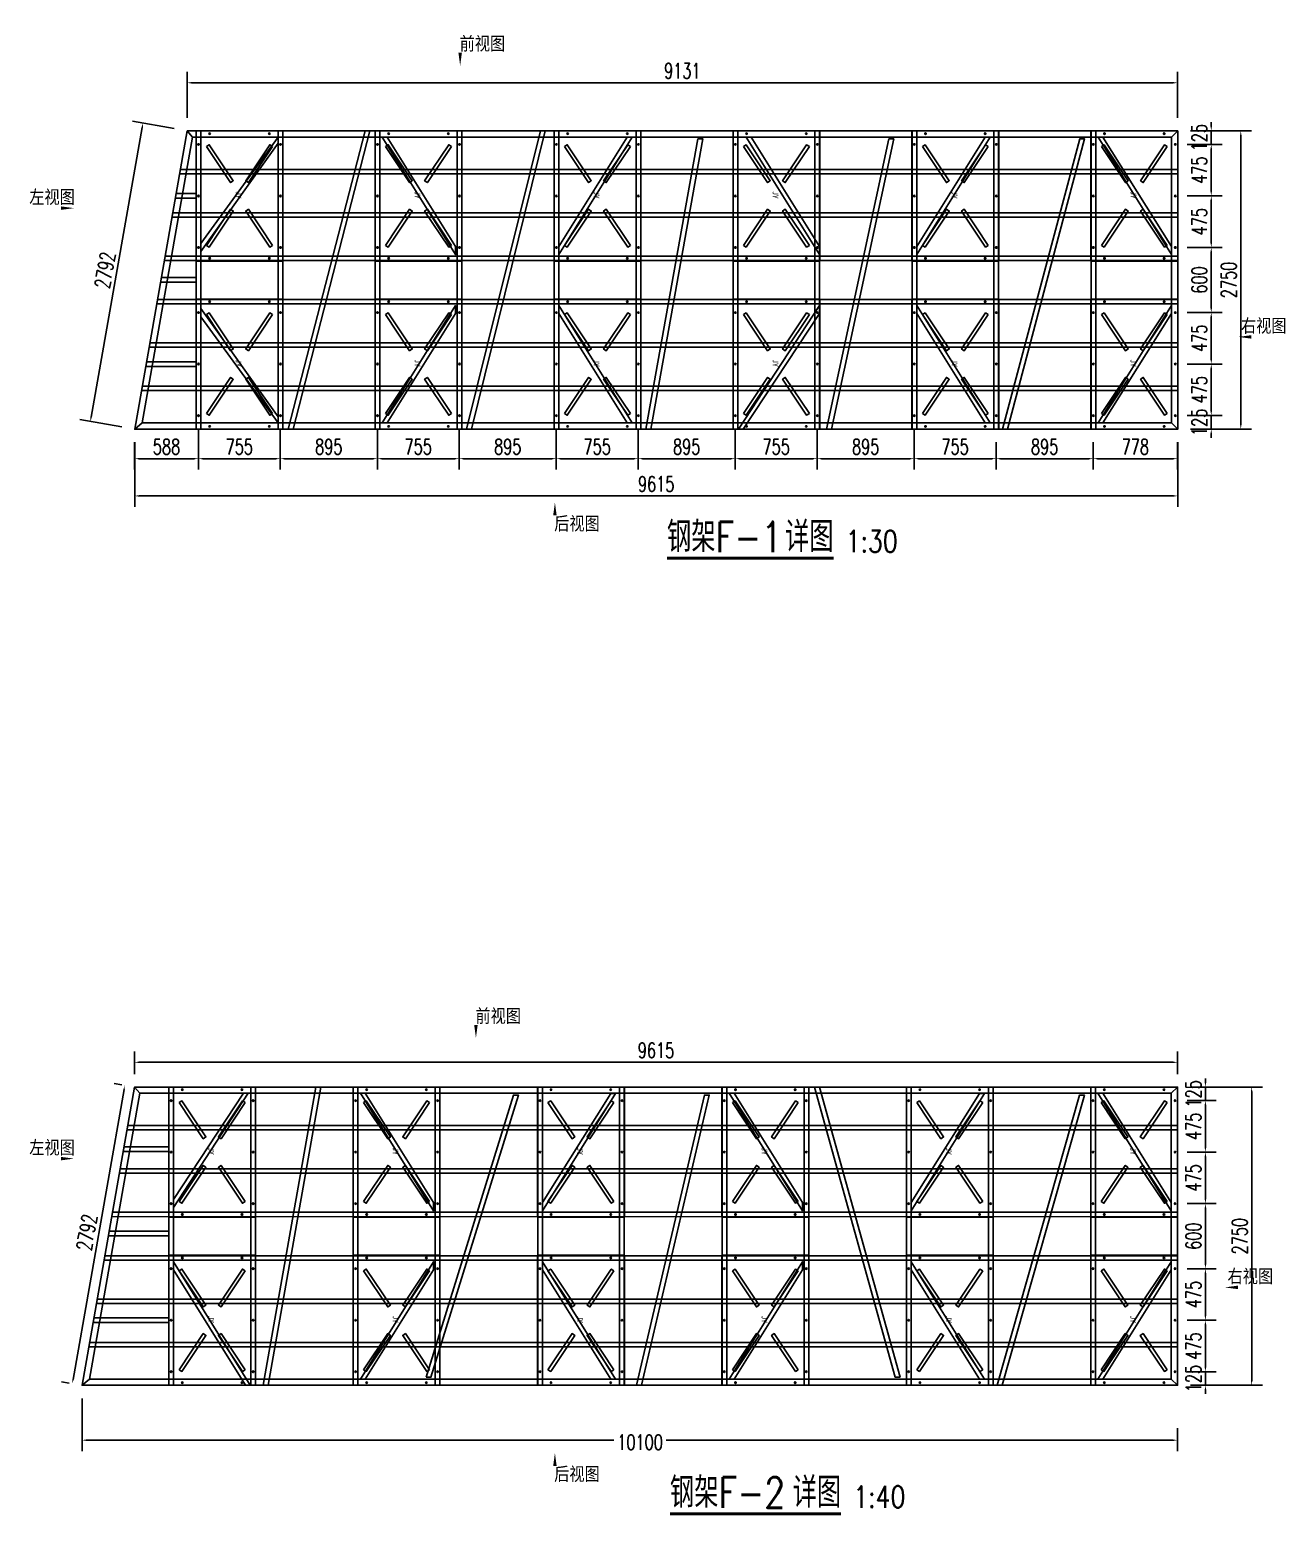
# Model space of a CAD drawing. Header units: millimetres. Extents: x -1471591 to 944464, y -468930 to 547002.
# Drawn here: x -979828 to -968252, y -69403 to -55707 of the extents above; entities that cross this region are included whole.
import ezdxf

# ---------------------------------------------------------------- set-up
doc = ezdxf.new("R2010")
doc.units = ezdxf.units.MM
doc.header["$LTSCALE"] = 10
doc.header["$PDMODE"] = 35
for name, color, linetype in [('DIM_SYMB', 3, 'Continuous'), ('PUB_TEXT', 7, 'Continuous'), ('W-FLOAT_BOWL浮筒', 253, 'Continuous'), ('W-STEEL_FRAME钢架', 3, 'Continuous'), ('W-STEEL_KEEL钢龙骨', 5, 'Continuous')]:
    doc.layers.add(name, color=color, linetype=linetype)
doc.styles.add('_TCH_DIM', font='SIMPLEX.shx', dxfattribs={"bigfont": 'hztxt.shx'})
doc.styles.get("Standard").update_dxf_attribs({"font": 'simplex.shx', "width": 0.8, "bigfont": 'hztxt.shx'})
doc.styles.add('STANDARD_T3', font='simplex.shx', dxfattribs={"width": 0.7, "bigfont": 'hztxt.shx'})
doc.styles.add('黑体', font='simhei.ttf', dxfattribs={"width": 0.8})
doc.dimstyles.new('W&&40', dxfattribs={"dimtxt": 140, "dimasz": 40, "dimexe": 100, "dimexo": 120, "dimgap": 40, "dimtad": 1, "dimdec": 0, "dimzin": 0, "dimdsep": 46, "dimtxsty": 'STANDARD_T3', "dimcen": 0.09, "dimclrd": 1, "dimclre": 1, "dimclrt": 7, "dimazin": 2, "dimtfac": 1, "dimtdec": 0, "dimtix": 1, "dimtmove": 2, "dimatfit": 3, "dimfxl": 0, "dimtolj": 1, "dimtzin": 0, "dimarcsym": 0})

# ---------------------------------------------------------------- blocks, each defined once
blk = doc.blocks.new('*D1359')
at = {"color": 1, "lineweight": -2, "transparency": 16777216}
for p, q in [((-978377, -56519), (-978377, -56096)), ((-969246, -56519), (-969246, -56096)), ((-969286, -56196), (-978337, -56196))]:
    blk.add_line(p, q, dxfattribs=at)
at = {"color": 1, "transparency": 16777216}
for points in [[(-978337, -56189), (-978337, -56203), (-978377, -56196)], [(-969286, -56189), (-969286, -56203), (-969246, -56196)]]:
    blk.add_solid(points, dxfattribs=at)
at = {"layer": 'Defpoints', "color": 0, "transparency": 16777216}
for p in [(-978377, -56196), (-978377, -56639), (-969246, -56639)]:
    blk.add_point(p, dxfattribs=at)
at = {"color": 7, "transparency": 16777216, "insert": (-973811, -56086), "char_height": 140, "attachment_point": 5, "style": 'STANDARD_T3'}
blk.add_mtext('\\A1;9131', dxfattribs=at)
blk = doc.blocks.new('*D838')
at = {"color": 1, "lineweight": -2, "transparency": 16777216}
for p, q in [((-969126, -56639), (-968563, -56639)), ((-968663, -56679), (-968663, -59349)), ((-969126, -59389), (-968563, -59389))]:
    blk.add_line(p, q, dxfattribs=at)
at = {"color": 1, "transparency": 16777216}
for points in [[(-968669, -56679), (-968656, -56679), (-968663, -56639)], [(-968669, -59349), (-968656, -59349), (-968663, -59389)]]:
    blk.add_solid(points, dxfattribs=at)
at = {"layer": 'Defpoints', "color": 0, "transparency": 16777216}
for p in [(-969246, -56639), (-969246, -59389), (-968663, -59389)]:
    blk.add_point(p, dxfattribs=at)
at = {"color": 7, "transparency": 16777216, "insert": (-968773, -58014), "char_height": 140, "attachment_point": 5, "rotation": 90, "style": 'STANDARD_T3'}
blk.add_mtext('\\A1;2750', dxfattribs=at)
blk = doc.blocks.new('*D1360')
at = {"color": 1, "lineweight": -2, "transparency": 16777216}
for p, q in [((-978495, -56619), (-978882, -56550)), ((-978791, -56607), (-979261, -59278)), ((-978980, -59369), (-979367, -59300))]:
    blk.add_line(p, q, dxfattribs=at)
at = {"color": 1, "transparency": 16777216}
for points in [[(-978797, -56606), (-978784, -56608), (-978784, -56568)], [(-979268, -59277), (-979255, -59279), (-979268, -59318)]]:
    blk.add_solid(points, dxfattribs=at)
at = {"layer": 'Defpoints', "color": 0, "transparency": 16777216}
for p in [(-978377, -56639), (-979268, -59318), (-978861, -59389)]:
    blk.add_point(p, dxfattribs=at)
at = {"color": 7, "transparency": 16777216, "insert": (-979134, -57924), "char_height": 140, "attachment_point": 5, "rotation": 80.0073, "style": 'STANDARD_T3'}
blk.add_mtext('\\A1;2792', dxfattribs=at)
blk = doc.blocks.new('*D1411')
at = {"color": 1, "lineweight": -2, "transparency": 16777216}
for p, q in [((-978861, -65335), (-978861, -65127)), ((-969246, -65335), (-969246, -65127)), ((-969286, -65227), (-978821, -65227))]:
    blk.add_line(p, q, dxfattribs=at)
at = {"color": 1, "transparency": 16777216}
for points in [[(-978821, -65220), (-978821, -65234), (-978861, -65227)], [(-969286, -65220), (-969286, -65234), (-969246, -65227)]]:
    blk.add_solid(points, dxfattribs=at)
at = {"layer": 'Defpoints', "color": 0, "transparency": 16777216}
for p in [(-978861, -65227), (-978861, -65455), (-969246, -65455)]:
    blk.add_point(p, dxfattribs=at)
at = {"color": 7, "transparency": 16777216, "insert": (-974054, -65117), "char_height": 140, "attachment_point": 5, "style": 'STANDARD_T3'}
blk.add_mtext('\\A1;9615', dxfattribs=at)
blk = doc.blocks.new('*D442')
at = {"color": 1, "lineweight": -2, "transparency": 16777216}
for p, q in [((-969126, -65455), (-968462, -65455)), ((-968562, -65495), (-968562, -68165)), ((-969126, -68205), (-968462, -68205))]:
    blk.add_line(p, q, dxfattribs=at)
at = {"color": 1, "transparency": 16777216}
for points in [[(-968569, -65495), (-968556, -65495), (-968562, -65455)], [(-968569, -68165), (-968556, -68165), (-968562, -68205)]]:
    blk.add_solid(points, dxfattribs=at)
at = {"layer": 'Defpoints', "color": 0, "transparency": 16777216}
for p in [(-969246, -65455), (-969246, -68205), (-968562, -68205)]:
    blk.add_point(p, dxfattribs=at)
at = {"color": 7, "transparency": 16777216, "insert": (-968672, -66830), "char_height": 140, "attachment_point": 5, "rotation": 90, "style": 'STANDARD_T3'}
blk.add_mtext('\\A1;2750', dxfattribs=at)
blk = doc.blocks.new('*D441')
at = {"color": 1, "lineweight": -2, "transparency": 16777216}
for p, q in [((-979346, -68325), (-979346, -68811)), ((-969246, -68600), (-969246, -68811)), ((-979306, -68711), (-974442, -68711)), ((-969286, -68711), (-973960, -68711))]:
    blk.add_line(p, q, dxfattribs=at)
at = {"color": 1, "transparency": 16777216}
for points in [[(-979306, -68704), (-979306, -68718), (-979346, -68711)], [(-969286, -68704), (-969286, -68718), (-969246, -68711)]]:
    blk.add_solid(points, dxfattribs=at)
at = {"layer": 'Defpoints', "color": 0, "transparency": 16777216}
for p in [(-979346, -68205), (-969246, -68480), (-979346, -68711)]:
    blk.add_point(p, dxfattribs=at)
at = {"color": 7, "transparency": 16777216, "insert": (-974201, -68730), "char_height": 140, "attachment_point": 5, "style": 'STANDARD_T3'}
blk.add_mtext('\\A1;10100', dxfattribs=at)
blk = doc.blocks.new('*D1412')
at = {"color": 1, "lineweight": -2, "transparency": 16777216}
for p, q in [((-978980, -65434), (-979050, -65422)), ((-978958, -65479), (-979429, -68150)), ((-979464, -68184), (-979534, -68172))]:
    blk.add_line(p, q, dxfattribs=at)
at = {"color": 1, "transparency": 16777216}
for points in [[(-978965, -65478), (-978952, -65480), (-978951, -65439)], [(-979435, -68149), (-979422, -68151), (-979436, -68189)]]:
    blk.add_solid(points, dxfattribs=at)
at = {"layer": 'Defpoints', "color": 0, "transparency": 16777216}
for p in [(-978861, -65455), (-979436, -68189), (-979346, -68205)]:
    blk.add_point(p, dxfattribs=at)
at = {"color": 7, "transparency": 16777216, "insert": (-979302, -66795), "char_height": 140, "attachment_point": 5, "rotation": 80.0077, "style": 'STANDARD_T3'}
blk.add_mtext('\\A1;2792', dxfattribs=at)
blk = doc.blocks.new('*D644')
at = {"color": 1, "lineweight": -2, "transparency": 16777216}
for p, q in [((-968935, -56599), (-968935, -56559)), ((-969126, -56639), (-968835, -56639)), ((-968935, -56639), (-968935, -56764)), ((-969156, -56764), (-968835, -56764)), ((-968935, -56804), (-968935, -56844))]:
    blk.add_line(p, q, dxfattribs=at)
at = {"color": 1, "transparency": 16777216}
for points in [[(-968941, -56599), (-968928, -56599), (-968935, -56639)], [(-968941, -56804), (-968928, -56804), (-968935, -56764)]]:
    blk.add_solid(points, dxfattribs=at)
at = {"layer": 'Defpoints', "color": 0, "transparency": 16777216}
for p in [(-969246, -56639), (-969276, -56764), (-968935, -56764)]:
    blk.add_point(p, dxfattribs=at)
at = {"color": 7, "transparency": 16777216, "insert": (-969045, -56702), "char_height": 140, "attachment_point": 5, "rotation": 90, "style": 'STANDARD_T3'}
blk.add_mtext('\\A1;125', dxfattribs=at)
blk = doc.blocks.new('*D645')
at = {"color": 1, "lineweight": -2, "transparency": 16777216}
for p, q in [((-969156, -56764), (-968835, -56764)), ((-968935, -56804), (-968935, -57199)), ((-969156, -57239), (-968835, -57239))]:
    blk.add_line(p, q, dxfattribs=at)
at = {"color": 1, "transparency": 16777216}
for points in [[(-968941, -56804), (-968928, -56804), (-968935, -56764)], [(-968941, -57199), (-968928, -57199), (-968935, -57239)]]:
    blk.add_solid(points, dxfattribs=at)
at = {"layer": 'Defpoints', "color": 0, "transparency": 16777216}
for p in [(-969276, -56764), (-969276, -57239), (-968935, -57239)]:
    blk.add_point(p, dxfattribs=at)
at = {"color": 7, "transparency": 16777216, "insert": (-969045, -57002), "char_height": 140, "attachment_point": 5, "rotation": 90, "style": 'STANDARD_T3'}
blk.add_mtext('\\A1;475', dxfattribs=at)
blk = doc.blocks.new('*D646')
at = {"color": 1, "lineweight": -2, "transparency": 16777216}
for p, q in [((-969156, -57239), (-968835, -57239)), ((-968935, -57279), (-968935, -57674)), ((-969156, -57714), (-968835, -57714))]:
    blk.add_line(p, q, dxfattribs=at)
at = {"color": 1, "transparency": 16777216}
for points in [[(-968941, -57279), (-968928, -57279), (-968935, -57239)], [(-968941, -57674), (-968928, -57674), (-968935, -57714)]]:
    blk.add_solid(points, dxfattribs=at)
at = {"layer": 'Defpoints', "color": 0, "transparency": 16777216}
for p in [(-969276, -57239), (-969276, -57714), (-968935, -57714)]:
    blk.add_point(p, dxfattribs=at)
at = {"color": 7, "transparency": 16777216, "insert": (-969045, -57477), "char_height": 140, "attachment_point": 5, "rotation": 90, "style": 'STANDARD_T3'}
blk.add_mtext('\\A1;475', dxfattribs=at)
blk = doc.blocks.new('*D647')
at = {"color": 1, "lineweight": -2, "transparency": 16777216}
for p, q in [((-969156, -57714), (-968835, -57714)), ((-968935, -57754), (-968935, -58274)), ((-969156, -58314), (-968835, -58314))]:
    blk.add_line(p, q, dxfattribs=at)
at = {"color": 1, "transparency": 16777216}
for points in [[(-968941, -57754), (-968928, -57754), (-968935, -57714)], [(-968941, -58274), (-968928, -58274), (-968935, -58314)]]:
    blk.add_solid(points, dxfattribs=at)
at = {"layer": 'Defpoints', "color": 0, "transparency": 16777216}
for p in [(-969276, -57714), (-969276, -58314), (-968935, -58314)]:
    blk.add_point(p, dxfattribs=at)
at = {"color": 7, "transparency": 16777216, "insert": (-969045, -58014), "char_height": 140, "attachment_point": 5, "rotation": 90, "style": 'STANDARD_T3'}
blk.add_mtext('\\A1;600', dxfattribs=at)
blk = doc.blocks.new('*D648')
at = {"color": 1, "lineweight": -2, "transparency": 16777216}
for p, q in [((-969156, -58314), (-968835, -58314)), ((-968935, -58354), (-968935, -58749)), ((-969156, -58789), (-968835, -58789))]:
    blk.add_line(p, q, dxfattribs=at)
at = {"color": 1, "transparency": 16777216}
for points in [[(-968941, -58354), (-968928, -58354), (-968935, -58314)], [(-968941, -58749), (-968928, -58749), (-968935, -58789)]]:
    blk.add_solid(points, dxfattribs=at)
at = {"layer": 'Defpoints', "color": 0, "transparency": 16777216}
for p in [(-969276, -58314), (-969276, -58789), (-968935, -58789)]:
    blk.add_point(p, dxfattribs=at)
at = {"color": 7, "transparency": 16777216, "insert": (-969045, -58552), "char_height": 140, "attachment_point": 5, "rotation": 90, "style": 'STANDARD_T3'}
blk.add_mtext('\\A1;475', dxfattribs=at)
blk = doc.blocks.new('*D649')
at = {"color": 1, "lineweight": -2, "transparency": 16777216}
for p, q in [((-969156, -58789), (-968835, -58789)), ((-968935, -58829), (-968935, -59224)), ((-969156, -59264), (-968835, -59264))]:
    blk.add_line(p, q, dxfattribs=at)
at = {"color": 1, "transparency": 16777216}
for points in [[(-968941, -58829), (-968928, -58829), (-968935, -58789)], [(-968941, -59224), (-968928, -59224), (-968935, -59264)]]:
    blk.add_solid(points, dxfattribs=at)
at = {"layer": 'Defpoints', "color": 0, "transparency": 16777216}
for p in [(-969276, -58789), (-969276, -59264), (-968935, -59264)]:
    blk.add_point(p, dxfattribs=at)
at = {"color": 7, "transparency": 16777216, "insert": (-969045, -59027), "char_height": 140, "attachment_point": 5, "rotation": 90, "style": 'STANDARD_T3'}
blk.add_mtext('\\A1;475', dxfattribs=at)
blk = doc.blocks.new('*D650')
at = {"color": 1, "lineweight": -2, "transparency": 16777216}
for p, q in [((-969156, -59264), (-968835, -59264)), ((-968935, -59224), (-968935, -59184)), ((-968935, -59264), (-968935, -59389)), ((-969126, -59389), (-968835, -59389)), ((-968935, -59429), (-968935, -59469))]:
    blk.add_line(p, q, dxfattribs=at)
at = {"color": 1, "transparency": 16777216}
for points in [[(-968941, -59224), (-968928, -59224), (-968935, -59264)], [(-968941, -59429), (-968928, -59429), (-968935, -59389)]]:
    blk.add_solid(points, dxfattribs=at)
at = {"layer": 'Defpoints', "color": 0, "transparency": 16777216}
for p in [(-969276, -59264), (-969246, -59389), (-968935, -59389)]:
    blk.add_point(p, dxfattribs=at)
at = {"color": 7, "transparency": 16777216, "insert": (-969045, -59327), "char_height": 140, "attachment_point": 5, "rotation": 90, "style": 'STANDARD_T3'}
blk.add_mtext('\\A1;125', dxfattribs=at)
blk = doc.blocks.new('*D651')
at = {"color": 1, "lineweight": -2, "transparency": 16777216}
for p, q in [((-969126, -65455), (-968889, -65455)), ((-968989, -65415), (-968989, -65375)), ((-968989, -65455), (-968989, -65580)), ((-969156, -65580), (-968889, -65580)), ((-968989, -65620), (-968989, -65660))]:
    blk.add_line(p, q, dxfattribs=at)
at = {"color": 1, "transparency": 16777216}
for points in [[(-968995, -65415), (-968982, -65415), (-968989, -65455)], [(-968995, -65620), (-968982, -65620), (-968989, -65580)]]:
    blk.add_solid(points, dxfattribs=at)
at = {"layer": 'Defpoints', "color": 0, "transparency": 16777216}
for p in [(-969246, -65455), (-969276, -65580), (-968989, -65580)]:
    blk.add_point(p, dxfattribs=at)
at = {"color": 7, "transparency": 16777216, "insert": (-969099, -65518), "char_height": 140, "attachment_point": 5, "rotation": 90, "style": 'STANDARD_T3'}
blk.add_mtext('\\A1;125', dxfattribs=at)
blk = doc.blocks.new('*D652')
at = {"color": 1, "lineweight": -2, "transparency": 16777216}
for p, q in [((-969156, -65580), (-968889, -65580)), ((-968989, -65620), (-968989, -66015)), ((-969156, -66055), (-968889, -66055))]:
    blk.add_line(p, q, dxfattribs=at)
at = {"color": 1, "transparency": 16777216}
for points in [[(-968995, -65620), (-968982, -65620), (-968989, -65580)], [(-968995, -66015), (-968982, -66015), (-968989, -66055)]]:
    blk.add_solid(points, dxfattribs=at)
at = {"layer": 'Defpoints', "color": 0, "transparency": 16777216}
for p in [(-969276, -65580), (-969276, -66055), (-968989, -66055)]:
    blk.add_point(p, dxfattribs=at)
at = {"color": 7, "transparency": 16777216, "insert": (-969099, -65818), "char_height": 140, "attachment_point": 5, "rotation": 90, "style": 'STANDARD_T3'}
blk.add_mtext('\\A1;475', dxfattribs=at)
blk = doc.blocks.new('*D653')
at = {"color": 1, "lineweight": -2, "transparency": 16777216}
for p, q in [((-969156, -66055), (-968889, -66055)), ((-968989, -66095), (-968989, -66490)), ((-969156, -66530), (-968889, -66530))]:
    blk.add_line(p, q, dxfattribs=at)
at = {"color": 1, "transparency": 16777216}
for points in [[(-968995, -66095), (-968982, -66095), (-968989, -66055)], [(-968995, -66490), (-968982, -66490), (-968989, -66530)]]:
    blk.add_solid(points, dxfattribs=at)
at = {"layer": 'Defpoints', "color": 0, "transparency": 16777216}
for p in [(-969276, -66055), (-969276, -66530), (-968989, -66530)]:
    blk.add_point(p, dxfattribs=at)
at = {"color": 7, "transparency": 16777216, "insert": (-969099, -66293), "char_height": 140, "attachment_point": 5, "rotation": 90, "style": 'STANDARD_T3'}
blk.add_mtext('\\A1;475', dxfattribs=at)
blk = doc.blocks.new('*D654')
at = {"color": 1, "lineweight": -2, "transparency": 16777216}
for p, q in [((-969156, -66530), (-968889, -66530)), ((-968989, -66570), (-968989, -67090)), ((-969156, -67130), (-968889, -67130))]:
    blk.add_line(p, q, dxfattribs=at)
at = {"color": 1, "transparency": 16777216}
for points in [[(-968995, -66570), (-968982, -66570), (-968989, -66530)], [(-968995, -67090), (-968982, -67090), (-968989, -67130)]]:
    blk.add_solid(points, dxfattribs=at)
at = {"layer": 'Defpoints', "color": 0, "transparency": 16777216}
for p in [(-969276, -66530), (-969276, -67130), (-968989, -67130)]:
    blk.add_point(p, dxfattribs=at)
at = {"color": 7, "transparency": 16777216, "insert": (-969099, -66830), "char_height": 140, "attachment_point": 5, "rotation": 90, "style": 'STANDARD_T3'}
blk.add_mtext('\\A1;600', dxfattribs=at)
blk = doc.blocks.new('*D655')
at = {"color": 1, "lineweight": -2, "transparency": 16777216}
for p, q in [((-969156, -67130), (-968889, -67130)), ((-968989, -67170), (-968989, -67565)), ((-969156, -67605), (-968889, -67605))]:
    blk.add_line(p, q, dxfattribs=at)
at = {"color": 1, "transparency": 16777216}
for points in [[(-968995, -67170), (-968982, -67170), (-968989, -67130)], [(-968995, -67565), (-968982, -67565), (-968989, -67605)]]:
    blk.add_solid(points, dxfattribs=at)
at = {"layer": 'Defpoints', "color": 0, "transparency": 16777216}
for p in [(-969276, -67130), (-969276, -67605), (-968989, -67605)]:
    blk.add_point(p, dxfattribs=at)
at = {"color": 7, "transparency": 16777216, "insert": (-969099, -67368), "char_height": 140, "attachment_point": 5, "rotation": 90, "style": 'STANDARD_T3'}
blk.add_mtext('\\A1;475', dxfattribs=at)
blk = doc.blocks.new('*D656')
at = {"color": 1, "lineweight": -2, "transparency": 16777216}
for p, q in [((-969156, -67605), (-968889, -67605)), ((-968989, -67645), (-968989, -68040)), ((-969156, -68080), (-968889, -68080))]:
    blk.add_line(p, q, dxfattribs=at)
at = {"color": 1, "transparency": 16777216}
for points in [[(-968995, -67645), (-968982, -67645), (-968989, -67605)], [(-968995, -68040), (-968982, -68040), (-968989, -68080)]]:
    blk.add_solid(points, dxfattribs=at)
at = {"layer": 'Defpoints', "color": 0, "transparency": 16777216}
for p in [(-969276, -67605), (-969276, -68080), (-968989, -68080)]:
    blk.add_point(p, dxfattribs=at)
at = {"color": 7, "transparency": 16777216, "insert": (-969099, -67843), "char_height": 140, "attachment_point": 5, "rotation": 90, "style": 'STANDARD_T3'}
blk.add_mtext('\\A1;475', dxfattribs=at)
blk = doc.blocks.new('*D657')
at = {"color": 1, "lineweight": -2, "transparency": 16777216}
for p, q in [((-968989, -68040), (-968989, -68000)), ((-969156, -68080), (-968889, -68080)), ((-969126, -68205), (-968889, -68205)), ((-968989, -68080), (-968989, -68205)), ((-968989, -68245), (-968989, -68285))]:
    blk.add_line(p, q, dxfattribs=at)
at = {"color": 1, "transparency": 16777216}
for points in [[(-968995, -68040), (-968982, -68040), (-968989, -68080)], [(-968995, -68245), (-968982, -68245), (-968989, -68205)]]:
    blk.add_solid(points, dxfattribs=at)
at = {"layer": 'Defpoints', "color": 0, "transparency": 16777216}
for p in [(-969276, -68080), (-969246, -68205), (-968989, -68205)]:
    blk.add_point(p, dxfattribs=at)
at = {"color": 7, "transparency": 16777216, "insert": (-969099, -68143), "char_height": 140, "attachment_point": 5, "rotation": 90, "style": 'STANDARD_T3'}
blk.add_mtext('\\A1;125', dxfattribs=at)
blk = doc.blocks.new('$matou$00000186')
for points in [[(-600, 400), (600, 400), (600, -400), (-600, -400)], [(-456, 304), (-472, 279), (-140, 57), (-123, 82)], [(456, 304), (472, 279), (140, 57), (123, 82)], [(-456, -304), (-472, -279), (-140, -57), (-123, -82)], [(456, -304), (472, -279), (140, -57), (123, -82)]]:
    blk.add_lwpolyline(points, close=True)
at = {"color": 1}
for centre in [(-575, 275), (-475, 378), (0, 378), (475, 378), (575, 275), (-575, -275), (575, -275), (-475, -378), (0, -378), (475, -378)]:
    blk.add_circle(centre, 7, dxfattribs=at)
at = {"layer": 'PUB_TEXT', "style": '黑体', "width": 0.8}
blk.add_text('JY', height=52.6, dxfattribs=at).set_placement((-44, -35))
blk = doc.blocks.new('*U1291')
at = {"layer": 'W-FLOAT_BOWL浮筒', "rotation": 90}
blk.add_blockref('$matou$00000186', (0, 0), dxfattribs=at)
blk = doc.blocks.new('*U1290')
at = {"color": 0, "linetype": 'ByBlock', "lineweight": -2}
for p in [(0, 1550), (1700, 1550), (3400, 1550), (5100, 1550), (6800, 1550), (0, 0), (1700, 0), (3400, 0), (5100, 0), (6800, 0)]:
    blk.add_blockref('*U1291', p, dxfattribs=at)
at = {"color": 0, "linetype": 'ByBlock', "lineweight": -2, "transparency": 16777216}
for p in [(8500, 1550), (8500, 0)]:
    blk.add_blockref('*U1291', p, dxfattribs=at)
blk = doc.blocks.new('F-2')
blk.add_lwpolyline([(-974320, -175686), (-964220, -175686), (-964220, -172936), (-973836, -172936), (-974320, -175686)])
at = {"layer": 'W-STEEL_FRAME钢架'}
for points in [[(-974251, -175628), (-974320, -175686), (-973836, -172936), (-973786, -172994)], [(-964278, -172994), (-973786, -172994), (-973836, -172936), (-964220, -172936)], [(-964278, -175628), (-964220, -175686), (-964220, -172936), (-964278, -172994)], [(-964278, -175628), (-974251, -175628), (-974320, -175686), (-964220, -175686)]]:
    blk.add_lwpolyline(points, close=True, dxfattribs=at)
at = {"layer": 'W-STEEL_FRAME钢架', "color": 1}
for points in [[(-973476, -175686), (-973519, -175686), (-973519, -172936), (-973476, -172936)], [(-972764, -175686), (-972721, -175686), (-972721, -172936), (-972764, -172936)], [(-972650, -175686), (-972605, -175686), (-972118, -172936), (-972163, -172936)], [(-971819, -175686), (-971776, -175686), (-971776, -172936), (-971819, -172936)], [(-971064, -175686), (-971021, -175686), (-971021, -172936), (-971064, -172936)], [(-970119, -175686), (-970076, -175686), (-970076, -172936), (-970119, -172936)], [(-969364, -175686), (-969321, -175686), (-969321, -172936), (-969364, -172936)], [(-968418, -175686), (-968375, -175686), (-968375, -172936), (-968418, -172936)], [(-967663, -175686), (-967620, -175686), (-967620, -172936), (-967663, -172936)], [(-967567, -172936), (-967522, -172936), (-966777, -175612), (-966822, -175612)], [(-966718, -175686), (-966675, -175686), (-966675, -172936), (-966718, -172936)], [(-965963, -175686), (-965920, -175686), (-965920, -172936), (-965963, -172936)], [(-965019, -175686), (-964976, -175686), (-964976, -172936), (-965019, -172936)], [(-971148, -175612), (-971103, -175612), (-970297, -173010), (-970342, -173010)], [(-969208, -175686), (-969163, -175686), (-968537, -173010), (-968582, -173010)], [(-965883, -175686), (-965837, -175686), (-965078, -173010), (-965123, -173010)]]:
    blk.add_lwpolyline(points, close=True, dxfattribs=at)
at = {"layer": 'W-STEEL_FRAME钢架', "color": 6}
for points in [[(-972832, -172994), (-972787, -172994), (-973476, -174048), (-973476, -173973)], [(-971709, -172994), (-971754, -172994), (-971078, -174076), (-971078, -174001)], [(-969445, -172995), (-969400, -172995), (-970076, -174077), (-970076, -174002)], [(-968308, -172994), (-968353, -172994), (-967677, -174076), (-967677, -174001)], [(-966044, -172995), (-965999, -172995), (-966675, -174077), (-966675, -174002)], [(-964909, -172994), (-964954, -172994), (-964278, -174076), (-964278, -174001)], [(-972814, -175686), (-972769, -175686), (-973476, -174547), (-973476, -174622)], [(-971709, -175629), (-971754, -175629), (-971078, -174547), (-971078, -174622)], [(-969445, -175629), (-969400, -175629), (-970076, -174547), (-970076, -174622)], [(-968308, -175629), (-968353, -175629), (-967677, -174547), (-967677, -174622)], [(-966044, -175629), (-965999, -175629), (-966675, -174547), (-966675, -174622)], [(-964909, -175629), (-964954, -175629), (-964278, -174547), (-964278, -174622)]]:
    blk.add_lwpolyline(points, close=True, dxfattribs=at)
at = {"layer": 'W-STEEL_FRAME钢架', "color": 1}
for points in [[(-973940, -173529), (-973520, -173529), (-973520, -173486), (-973932, -173486)], [(-974077, -174308), (-973519, -174308), (-973519, -174265), (-974070, -174265)], [(-974218, -175108), (-973520, -175108), (-973520, -175065), (-974211, -175065)]]:
    blk.add_lwpolyline(points, dxfattribs=at)
at = {"layer": 'W-STEEL_KEEL钢龙骨'}
for points in [[(-973898, -173291), (-964220, -173291), (-964220, -173331), (-973905, -173331)], [(-973969, -173691), (-964220, -173691), (-964220, -173731), (-973976, -173731)], [(-974039, -174091), (-964220, -174091), (-964220, -174131), (-974046, -174132)], [(-974110, -174491), (-964220, -174491), (-964220, -174531), (-974117, -174531)], [(-974180, -174891), (-964220, -174891), (-964220, -174931), (-974187, -174931)], [(-974251, -175291), (-964220, -175291), (-964220, -175331), (-974258, -175331)]]:
    blk.add_lwpolyline(points, dxfattribs=at)
at = {"rotation": 180}
blk.add_blockref('*U1290', (-964620, -173536), dxfattribs=at)
blk = doc.blocks.new('*D1347')
at = {"color": 1, "lineweight": -2, "transparency": 16777216}
for p, q in [((-970023, -59509), (-970023, -59762)), ((-969246, -59509), (-969246, -59762)), ((-969286, -59662), (-969983, -59662))]:
    blk.add_line(p, q, dxfattribs=at)
at = {"color": 1, "transparency": 16777216}
for points in [[(-969983, -59655), (-969983, -59668), (-970023, -59662)], [(-969286, -59655), (-969286, -59668), (-969246, -59662)]]:
    blk.add_solid(points, dxfattribs=at)
at = {"layer": 'Defpoints', "color": 0, "transparency": 16777216}
for p in [(-970023, -59389), (-969246, -59389), (-970023, -59662)]:
    blk.add_point(p, dxfattribs=at)
at = {"color": 7, "transparency": 16777216, "insert": (-969635, -59552), "char_height": 140, "attachment_point": 5, "style": 'STANDARD_T3'}
blk.add_mtext('\\A1;778', dxfattribs=at)
blk = doc.blocks.new('*D1348')
at = {"color": 1, "lineweight": -2, "transparency": 16777216}
for p, q in [((-970918, -59509), (-970918, -59762)), ((-970023, -59509), (-970023, -59762)), ((-970063, -59662), (-970878, -59662))]:
    blk.add_line(p, q, dxfattribs=at)
at = {"color": 1, "transparency": 16777216}
for points in [[(-970878, -59655), (-970878, -59668), (-970918, -59662)], [(-970063, -59655), (-970063, -59668), (-970023, -59662)]]:
    blk.add_solid(points, dxfattribs=at)
at = {"layer": 'Defpoints', "color": 0, "transparency": 16777216}
for p in [(-970918, -59389), (-970023, -59389), (-970918, -59662)]:
    blk.add_point(p, dxfattribs=at)
at = {"color": 7, "transparency": 16777216, "insert": (-970471, -59552), "char_height": 140, "attachment_point": 5, "style": 'STANDARD_T3'}
blk.add_mtext('\\A1;895', dxfattribs=at)
blk = doc.blocks.new('*D1349')
at = {"color": 1, "lineweight": -2, "transparency": 16777216}
for p, q in [((-971673, -59384), (-971673, -59762)), ((-970918, -59509), (-970918, -59762)), ((-970958, -59662), (-971633, -59662))]:
    blk.add_line(p, q, dxfattribs=at)
at = {"color": 1, "transparency": 16777216}
for points in [[(-971633, -59655), (-971633, -59668), (-971673, -59662)], [(-970958, -59655), (-970958, -59668), (-970918, -59662)]]:
    blk.add_solid(points, dxfattribs=at)
at = {"layer": 'Defpoints', "color": 0, "transparency": 16777216}
for p in [(-971673, -59264), (-970918, -59389), (-971673, -59662)]:
    blk.add_point(p, dxfattribs=at)
at = {"color": 7, "transparency": 16777216, "insert": (-971296, -59552), "char_height": 140, "attachment_point": 5, "style": 'STANDARD_T3'}
blk.add_mtext('\\A1;755', dxfattribs=at)
blk = doc.blocks.new('*D1350')
at = {"color": 1, "lineweight": -2, "transparency": 16777216}
for p, q in [((-972568, -59384), (-972568, -59762)), ((-971673, -59384), (-971673, -59762)), ((-971713, -59662), (-972528, -59662))]:
    blk.add_line(p, q, dxfattribs=at)
at = {"color": 1, "transparency": 16777216}
for points in [[(-972528, -59655), (-972528, -59668), (-972568, -59662)], [(-971713, -59655), (-971713, -59668), (-971673, -59662)]]:
    blk.add_solid(points, dxfattribs=at)
at = {"layer": 'Defpoints', "color": 0, "transparency": 16777216}
for p in [(-972568, -59264), (-971673, -59264), (-972568, -59662)]:
    blk.add_point(p, dxfattribs=at)
at = {"color": 7, "transparency": 16777216, "insert": (-972121, -59552), "char_height": 140, "attachment_point": 5, "style": 'STANDARD_T3'}
blk.add_mtext('\\A1;895', dxfattribs=at)
blk = doc.blocks.new('*D1351')
at = {"color": 1, "lineweight": -2, "transparency": 16777216}
for p, q in [((-973323, -59384), (-973323, -59762)), ((-972568, -59384), (-972568, -59762)), ((-972608, -59662), (-973283, -59662))]:
    blk.add_line(p, q, dxfattribs=at)
at = {"color": 1, "transparency": 16777216}
for points in [[(-973283, -59655), (-973283, -59668), (-973323, -59662)], [(-972608, -59655), (-972608, -59668), (-972568, -59662)]]:
    blk.add_solid(points, dxfattribs=at)
at = {"layer": 'Defpoints', "color": 0, "transparency": 16777216}
for p in [(-973323, -59264), (-972568, -59264), (-973323, -59662)]:
    blk.add_point(p, dxfattribs=at)
at = {"color": 7, "transparency": 16777216, "insert": (-972946, -59552), "char_height": 140, "attachment_point": 5, "style": 'STANDARD_T3'}
blk.add_mtext('\\A1;755', dxfattribs=at)
blk = doc.blocks.new('*D1352')
at = {"color": 1, "lineweight": -2, "transparency": 16777216}
for p, q in [((-974218, -59384), (-974218, -59762)), ((-973323, -59384), (-973323, -59762)), ((-973363, -59662), (-974178, -59662))]:
    blk.add_line(p, q, dxfattribs=at)
at = {"color": 1, "transparency": 16777216}
for points in [[(-974178, -59655), (-974178, -59668), (-974218, -59662)], [(-973363, -59655), (-973363, -59668), (-973323, -59662)]]:
    blk.add_solid(points, dxfattribs=at)
at = {"layer": 'Defpoints', "color": 0, "transparency": 16777216}
for p in [(-974218, -59264), (-973323, -59264), (-974218, -59662)]:
    blk.add_point(p, dxfattribs=at)
at = {"color": 7, "transparency": 16777216, "insert": (-973771, -59552), "char_height": 140, "attachment_point": 5, "style": 'STANDARD_T3'}
blk.add_mtext('\\A1;895', dxfattribs=at)
blk = doc.blocks.new('*D1353')
at = {"color": 1, "lineweight": -2, "transparency": 16777216}
for p, q in [((-974973, -59384), (-974973, -59762)), ((-974218, -59384), (-974218, -59762)), ((-974258, -59662), (-974933, -59662))]:
    blk.add_line(p, q, dxfattribs=at)
at = {"color": 1, "transparency": 16777216}
for points in [[(-974933, -59655), (-974933, -59668), (-974973, -59662)], [(-974258, -59655), (-974258, -59668), (-974218, -59662)]]:
    blk.add_solid(points, dxfattribs=at)
at = {"layer": 'Defpoints', "color": 0, "transparency": 16777216}
for p in [(-974973, -59264), (-974218, -59264), (-974973, -59662)]:
    blk.add_point(p, dxfattribs=at)
at = {"color": 7, "transparency": 16777216, "insert": (-974596, -59552), "char_height": 140, "attachment_point": 5, "style": 'STANDARD_T3'}
blk.add_mtext('\\A1;755', dxfattribs=at)
blk = doc.blocks.new('*D1354')
at = {"color": 1, "lineweight": -2, "transparency": 16777216}
for p, q in [((-975868, -59384), (-975868, -59762)), ((-974973, -59384), (-974973, -59762)), ((-975013, -59662), (-975828, -59662))]:
    blk.add_line(p, q, dxfattribs=at)
at = {"color": 1, "transparency": 16777216}
for points in [[(-975828, -59655), (-975828, -59668), (-975868, -59662)], [(-975013, -59655), (-975013, -59668), (-974973, -59662)]]:
    blk.add_solid(points, dxfattribs=at)
at = {"layer": 'Defpoints', "color": 0, "transparency": 16777216}
for p in [(-975868, -59264), (-974973, -59264), (-975868, -59662)]:
    blk.add_point(p, dxfattribs=at)
at = {"color": 7, "transparency": 16777216, "insert": (-975421, -59552), "char_height": 140, "attachment_point": 5, "style": 'STANDARD_T3'}
blk.add_mtext('\\A1;895', dxfattribs=at)
blk = doc.blocks.new('*D1355')
at = {"color": 1, "lineweight": -2, "transparency": 16777216}
for p, q in [((-976623, -59384), (-976623, -59762)), ((-975868, -59384), (-975868, -59762)), ((-975908, -59662), (-976583, -59662))]:
    blk.add_line(p, q, dxfattribs=at)
at = {"color": 1, "transparency": 16777216}
for points in [[(-976583, -59655), (-976583, -59668), (-976623, -59662)], [(-975908, -59655), (-975908, -59668), (-975868, -59662)]]:
    blk.add_solid(points, dxfattribs=at)
at = {"layer": 'Defpoints', "color": 0, "transparency": 16777216}
for p in [(-976623, -59264), (-975868, -59264), (-976623, -59662)]:
    blk.add_point(p, dxfattribs=at)
at = {"color": 7, "transparency": 16777216, "insert": (-976246, -59552), "char_height": 140, "attachment_point": 5, "style": 'STANDARD_T3'}
blk.add_mtext('\\A1;755', dxfattribs=at)
blk = doc.blocks.new('*D1356')
at = {"color": 1, "lineweight": -2, "transparency": 16777216}
for p, q in [((-977518, -59384), (-977518, -59762)), ((-976623, -59384), (-976623, -59762)), ((-976663, -59662), (-977478, -59662))]:
    blk.add_line(p, q, dxfattribs=at)
at = {"color": 1, "transparency": 16777216}
for points in [[(-977478, -59655), (-977478, -59668), (-977518, -59662)], [(-976663, -59655), (-976663, -59668), (-976623, -59662)]]:
    blk.add_solid(points, dxfattribs=at)
at = {"layer": 'Defpoints', "color": 0, "transparency": 16777216}
for p in [(-977518, -59264), (-976623, -59264), (-977518, -59662)]:
    blk.add_point(p, dxfattribs=at)
at = {"color": 7, "transparency": 16777216, "insert": (-977071, -59552), "char_height": 140, "attachment_point": 5, "style": 'STANDARD_T3'}
blk.add_mtext('\\A1;895', dxfattribs=at)
blk = doc.blocks.new('*D1357')
at = {"color": 1, "lineweight": -2, "transparency": 16777216}
for p, q in [((-978273, -59384), (-978273, -59762)), ((-977518, -59384), (-977518, -59762)), ((-977558, -59662), (-978233, -59662))]:
    blk.add_line(p, q, dxfattribs=at)
at = {"color": 1, "transparency": 16777216}
for points in [[(-978233, -59655), (-978233, -59668), (-978273, -59662)], [(-977558, -59655), (-977558, -59668), (-977518, -59662)]]:
    blk.add_solid(points, dxfattribs=at)
at = {"layer": 'Defpoints', "color": 0, "transparency": 16777216}
for p in [(-978273, -59264), (-977518, -59264), (-978273, -59662)]:
    blk.add_point(p, dxfattribs=at)
at = {"color": 7, "transparency": 16777216, "insert": (-977896, -59552), "char_height": 140, "attachment_point": 5, "style": 'STANDARD_T3'}
blk.add_mtext('\\A1;755', dxfattribs=at)
blk = doc.blocks.new('*D1358')
at = {"color": 1, "lineweight": -2, "transparency": 16777216}
for p, q in [((-978273, -59384), (-978273, -59762)), ((-978861, -59509), (-978861, -59762)), ((-978313, -59662), (-978821, -59662))]:
    blk.add_line(p, q, dxfattribs=at)
at = {"color": 1, "transparency": 16777216}
for points in [[(-978821, -59655), (-978821, -59668), (-978861, -59662)], [(-978313, -59655), (-978313, -59668), (-978273, -59662)]]:
    blk.add_solid(points, dxfattribs=at)
at = {"layer": 'Defpoints', "color": 0, "transparency": 16777216}
for p in [(-978273, -59264), (-978861, -59389), (-978861, -59662)]:
    blk.add_point(p, dxfattribs=at)
at = {"color": 7, "transparency": 16777216, "insert": (-978567, -59552), "char_height": 140, "attachment_point": 5, "style": 'STANDARD_T3'}
blk.add_mtext('\\A1;588', dxfattribs=at)
blk = doc.blocks.new('*U1289')
at = {"layer": 'W-FLOAT_BOWL浮筒', "rotation": 90}
blk.add_blockref('$matou$00000186', (0, 0), dxfattribs=at)
blk = doc.blocks.new('*U1288')
at = {"color": 0, "linetype": 'ByBlock', "lineweight": -2}
for p in [(0, 1550), (1650, 1550), (3300, 1550), (4950, 1550), (6600, 1550), (0, 0), (1650, 0), (3300, 0), (4950, 0), (6600, 0)]:
    blk.add_blockref('*U1289', p, dxfattribs=at)
at = {"color": 0, "linetype": 'ByBlock', "lineweight": -2, "transparency": 16777216}
for p in [(8250, 1550), (8250, 0)]:
    blk.add_blockref('*U1289', p, dxfattribs=at)
blk = doc.blocks.new('F-1')
blk.add_lwpolyline([(-973836, -169527), (-964220, -169527), (-964220, -166777), (-973351, -166777), (-973836, -169527)])
at = {"layer": 'W-STEEL_FRAME钢架'}
for points in [[(-973766, -169469), (-973836, -169527), (-973351, -166777), (-973302, -166835)], [(-964278, -166835), (-973302, -166835), (-973351, -166777), (-964220, -166777)], [(-964278, -169469), (-964220, -169527), (-964220, -166777), (-964278, -166835)], [(-964278, -169469), (-973766, -169469), (-973836, -169527), (-964220, -169527)]]:
    blk.add_lwpolyline(points, close=True, dxfattribs=at)
at = {"layer": 'W-STEEL_FRAME钢架', "color": 1}
for points in [[(-973226, -169527), (-973269, -169527), (-973269, -166777), (-973226, -166777)], [(-972514, -169527), (-972471, -169527), (-972471, -166777), (-972514, -166777)], [(-972421, -169527), (-972376, -169527), (-971667, -166777), (-971712, -166777)], [(-971619, -169527), (-971576, -169527), (-971576, -166777), (-971619, -166777)], [(-970864, -169527), (-970821, -169527), (-970821, -166777), (-970864, -166777)], [(-970777, -169527), (-970732, -169527), (-970051, -166777), (-970096, -166777)], [(-969969, -169527), (-969926, -169527), (-969926, -166777), (-969969, -166777)], [(-969214, -169527), (-969171, -169527), (-969171, -166777), (-969214, -166777)], [(-968320, -169527), (-968277, -169527), (-968277, -166777), (-968320, -166777)], [(-967565, -169527), (-967522, -169527), (-967522, -166777), (-967565, -166777)], [(-966669, -169527), (-966626, -169527), (-966626, -166777), (-966669, -166777)], [(-965914, -169527), (-965871, -169527), (-965871, -166777), (-965914, -166777)], [(-965019, -169527), (-964976, -169527), (-964976, -166777), (-965019, -166777)], [(-969124, -169527), (-969079, -169527), (-968598, -166851), (-968643, -166851)], [(-967457, -169527), (-967411, -169527), (-966838, -166851), (-966883, -166851)], [(-965835, -169527), (-965789, -169527), (-965078, -166851), (-965123, -166851)]]:
    blk.add_lwpolyline(points, close=True, dxfattribs=at)
at = {"layer": 'W-STEEL_FRAME钢架', "color": 6}
for points in [[(-972514, -166835), (-972514, -166891), (-973226, -167889), (-973226, -167814)], [(-971509, -166835), (-971554, -166835), (-970878, -167917), (-970878, -167842)], [(-969295, -166835), (-969250, -166835), (-969926, -167917), (-969926, -167842)], [(-968152, -166835), (-968198, -166835), (-967522, -167917), (-967522, -167842)], [(-965995, -166835), (-965950, -166835), (-966626, -167917), (-966626, -167842)], [(-964909, -166835), (-964954, -166835), (-964278, -167917), (-964278, -167842)], [(-972514, -169469), (-972514, -169413), (-973226, -168415), (-973226, -168490)], [(-971509, -169469), (-971554, -169469), (-970878, -168387), (-970878, -168462)], [(-969295, -169469), (-969250, -169469), (-969926, -168387), (-969926, -168462)], [(-968225, -169527), (-968270, -169527), (-967522, -168387), (-967522, -168462)], [(-965995, -169469), (-965950, -169469), (-966626, -168387), (-966626, -168462)], [(-964909, -169469), (-964954, -169469), (-964278, -168387), (-964278, -168462)]]:
    blk.add_lwpolyline(points, close=True, dxfattribs=at)
at = {"layer": 'W-STEEL_FRAME钢架', "color": 1}
for points in [[(-973461, -167398), (-973270, -167398), (-973270, -167355), (-973453, -167355)], [(-973597, -168173), (-973269, -168173), (-973269, -168130), (-973590, -168130)], [(-973734, -168948), (-973270, -168948), (-973270, -168905), (-973726, -168905)]]:
    blk.add_lwpolyline(points, dxfattribs=at)
at = {"layer": 'W-STEEL_KEEL钢龙骨'}
for points in [[(-973414, -167132), (-964220, -167132), (-964220, -167172), (-973421, -167172)], [(-973484, -167532), (-964220, -167532), (-964220, -167572), (-973491, -167572)], [(-973555, -167932), (-964220, -167932), (-964220, -167972), (-973562, -167972)], [(-973625, -168332), (-964220, -168332), (-964220, -168372), (-973632, -168372)], [(-973695, -168732), (-964220, -168732), (-964220, -168772), (-973703, -168772)], [(-973766, -169132), (-964220, -169132), (-964220, -169172), (-973773, -169172)]]:
    blk.add_lwpolyline(points, dxfattribs=at)
at = {"rotation": 180}
blk.add_blockref('*U1288', (-964620, -167377), dxfattribs=at)
blk = doc.blocks.new('*D1413')
at = {"color": 1, "lineweight": -2, "transparency": 16777216}
for p, q in [((-978860, -59509), (-978860, -60105)), ((-969244, -59509), (-969244, -60105)), ((-978820, -60005), (-969284, -60005))]:
    blk.add_line(p, q, dxfattribs=at)
at = {"color": 1, "transparency": 16777216}
for points in [[(-978820, -59998), (-978820, -60012), (-978860, -60005)], [(-969284, -59998), (-969284, -60012), (-969244, -60005)]]:
    blk.add_solid(points, dxfattribs=at)
at = {"layer": 'Defpoints', "color": 0, "transparency": 16777216}
for p in [(-978860, -59389), (-969244, -59389), (-969244, -60005)]:
    blk.add_point(p, dxfattribs=at)
at = {"color": 7, "transparency": 16777216, "insert": (-974052, -59895), "char_height": 140, "attachment_point": 5, "style": 'STANDARD_T3'}
blk.add_mtext('\\A1;9615', dxfattribs=at)

msp = doc.modelspace()

# ---------------------------------------------------------------- linework, layer by layer
at = {"layer": 'DIM_SYMB'}
for points in [[(-975859.6, -55722.8, 0, 0, 0), (-975859.6, -56038.7, 0, 32, 0), (-975859.6, -55918.7, 0, 0, 0)], [(-979736.2, -57351.8, 0, 0, 0), (-979420.2, -57351.8, 0, 32, 0), (-979540.2, -57351.8, 0, 0, 0)], [(-968369.6, -58539, 0, 0, 0), (-968685.6, -58539, 0, 32, 0), (-968565.6, -58539, 0, 0, 0)], [(-974985.9, -60380.6, 0, 0, 0), (-974985.9, -60064.6, 0, 32, 0), (-974985.9, -60184.6, 0, 0, 0)], [(-975714.2, -64687.2, 0, 0, 0), (-975714.2, -65003.2, 0, 32, 0), (-975714.2, -64883.2, 0, 0, 0)], [(-979736.2, -66114.9, 0, 0, 0), (-979420.2, -66114.9, 0, 32, 0), (-979540.2, -66114.9, 0, 0, 0)], [(-968493.6, -67302.1, 0, 0, 0), (-968809.6, -67302.1, 0, 32, 0), (-968689.6, -67302.1, 0, 0, 0)], [(-974985.9, -69143.7, 0, 0, 0), (-974985.9, -68827.7, 0, 32, 0), (-974985.9, -68947.7, 0, 0, 0)]]:
    msp.add_lwpolyline(points, format="xyseb", dxfattribs=at)
at = {"layer": 'DIM_SYMB', "const_width": 28}
for points in [[(-973952.9, -60578.7), (-972417.3, -60578.7)], [(-973925.4, -69389.2), (-972347.2, -69389.2)]]:
    msp.add_lwpolyline(points, dxfattribs=at)

# ---------------------------------------------------------------- block references
for name, p in [('F-1', (-5024, 110137.4)), ('F-2', (-5025.9, 107481.2))]:
    msp.add_blockref(name, p)

# ---------------------------------------------------------------- texts
at = {"layer": 'PUB_TEXT', "color": 7, "style": '_TCH_DIM'}
for s, p in [('前视图', (-975864.1, -55909.3)), ('左视图', (-979832.1, -57323.4)), ('右视图', (-968660.5, -58510.6)), ('后视图', (-974992.6, -60334)), ('前视图', (-975718.8, -64873.7)), ('左视图', (-979832.1, -66086.5)), ('右视图', (-968784.5, -67273.7)), ('后视图', (-974992.6, -69097.2))]:
    msp.add_text(s, height=140, dxfattribs=at).set_placement(p)
at = {"layer": 'PUB_TEXT', "color": 7, "width": 0.8}
for s, height, p in [('钢架', 280, (-973952.9, -60522.7)), ('F-1', 280, (-973504.9, -60522.7)), ('详图', 280, (-972864.9, -60522.7)), ('1:30', 200, (-972305.3, -60522.7)), ('钢架', 280, (-973925.4, -69333.2)), ('详图', 280, (-972794.8, -69333.2)), ('F-2', 280, (-973477.4, -69333.2)), ('1:40', 200, (-972235.2, -69333.2))]:
    msp.add_text(s, height=height, dxfattribs=at).set_placement(p)

# ---------------------------------------------------------------- dimensions: what is measured, and where the dimension line sits
for base, p1, p2, picture, middle in [((-978376.9, -56196), (-969246, -56639.4), (-978376.9, -56639.4), '*D1359', (-973811.4, -56086)), ((-978861.4, -59661.6), (-978273.4, -59264.4), (-978861.4, -59389.4), '*D1358', (-978567.4, -59551.6)), ((-978273.4, -59661.6), (-977518.4, -59264.4), (-978273.4, -59264.4), '*D1357', (-977895.9, -59551.6)), ((-977518.4, -59661.6), (-976623.4, -59264.4), (-977518.4, -59264.4), '*D1356', (-977070.9, -59551.6)), ((-976623.4, -59661.6), (-975868.4, -59264.4), (-976623.4, -59264.4), '*D1355', (-976245.9, -59551.6)), ((-975868.4, -59661.6), (-974973.4, -59264.4), (-975868.4, -59264.4), '*D1354', (-975420.9, -59551.6)), ((-974973.4, -59661.6), (-974218.4, -59264.4), (-974973.4, -59264.4), '*D1353', (-974595.9, -59551.6)), ((-974218.4, -59661.6), (-973323.4, -59264.4), (-974218.4, -59264.4), '*D1352', (-973770.9, -59551.6)), ((-973323.4, -59661.6), (-972568.4, -59264.4), (-973323.4, -59264.4), '*D1351', (-972945.9, -59551.6)), ((-972568.4, -59661.6), (-971673.4, -59264.4), (-972568.4, -59264.4), '*D1350', (-972120.9, -59551.6)), ((-971673.4, -59661.6), (-970918.4, -59389.4), (-971673.4, -59264.4), '*D1349', (-971295.9, -59551.6)), ((-969244.1265, -60005), (-978859.617, -59389.4342), (-969244.1265, -59389.4342), '*D1413', (-974051.8718, -59895)), ((-970918.4, -59661.6), (-970023.4, -59389.4), (-970918.4, -59389.4), '*D1348', (-970470.9, -59551.6)), ((-970023.413404, -59661.608918), (-969245.913403, -59389.388048), (-970023.413404, -59389.388043), '*D1347', (-969634.663404, -59551.608918)), ((-978861.4, -65226.9), (-969246, -65455.2), (-978861.4, -65455.3), '*D1411', (-974053.7, -65116.9))]:
    dim = msp.add_linear_dim(base=base, p1=p1, p2=p2, dimstyle='W&&40')
    dim.commit()
    dim.dimension.update_dxf_attribs({"geometry": picture, "text_midpoint": middle})
for p1, p2, distance, picture, middle in [((-978376.9, -56639.4), (-978861.4, -59389.4), -413.1, '*D1360', (-979134.3, -57923.6)), ((-978861.4, -65455.3), (-979346, -68205.2), -91.2, '*D1412', (-979301.9, -66795.3))]:
    dim = msp.add_aligned_dim(p1=p1, p2=p2, distance=distance, dimstyle='W&&40')
    dim.commit()
    dim.dimension.update_dxf_attribs({"geometry": picture, "text_midpoint": middle})
for base, p1, p2, picture, middle in [((-968934.6, -56764.4), (-969246, -56639.4), (-969276, -56764.4), '*D644', (-969044.6, -56701.9)), ((-968662.6, -59389.4), (-969246, -56639.4), (-969246, -59389.4), '*D838', (-968772.6, -58014.4)), ((-968934.6, -57239.4), (-969276, -56764.4), (-969276, -57239.4), '*D645', (-969044.6, -57001.9)), ((-968934.6, -57714.4), (-969276, -57239.4), (-969276, -57714.4), '*D646', (-969044.6, -57476.9)), ((-968934.6, -58314.4), (-969276, -57714.4), (-969276, -58314.4), '*D647', (-969044.6, -58014.4)), ((-968934.6, -58789.4), (-969276, -58314.4), (-969276, -58789.4), '*D648', (-969044.6, -58551.9)), ((-968934.6, -59264.4), (-969276, -58789.4), (-969276, -59264.4), '*D649', (-969044.6, -59026.9)), ((-968934.6, -59389.4), (-969276, -59264.4), (-969246, -59389.4), '*D650', (-969044.6, -59326.9)), ((-968988.6, -65580.2), (-969246, -65455.2), (-969276, -65580.2), '*D651', (-969098.6, -65517.7)), ((-968562.2, -68205.2), (-969246, -65455.2), (-969246, -68205.2), '*D442', (-968672.2, -66830.2)), ((-968988.6, -66055.2), (-969276, -65580.2), (-969276, -66055.2), '*D652', (-969098.6, -65817.7)), ((-968988.6, -66530.2), (-969276, -66055.2), (-969276, -66530.2), '*D653', (-969098.6, -66292.7)), ((-968988.6, -67130.2), (-969276, -66530.2), (-969276, -67130.2), '*D654', (-969098.6, -66830.2)), ((-968988.6, -67605.2), (-969276, -67130.2), (-969276, -67605.2), '*D655', (-969098.6, -67367.7)), ((-968988.6, -68080.2), (-969276, -67605.2), (-969276, -68080.2), '*D656', (-969098.6, -67842.7)), ((-968988.6, -68205.2), (-969276, -68080.2), (-969246, -68205.2), '*D657', (-969098.6, -68142.7))]:
    dim = msp.add_linear_dim(base=base, p1=p1, p2=p2, angle=90, dimstyle='W&&40')
    dim.commit()
    dim.dimension.update_dxf_attribs({"geometry": picture, "text_midpoint": middle})
dim = msp.add_linear_dim(base=(-979346, -68710.9), p1=(-969246, -68479.6), p2=(-979346, -68205.2), dimstyle='W&&40')
dim.commit()
dim.dimension.update_dxf_attribs({"geometry": '*D441', "text_midpoint": (-974201, -68729.8), "dimtype": 128})

doc.saveas('drawing.dxf')
